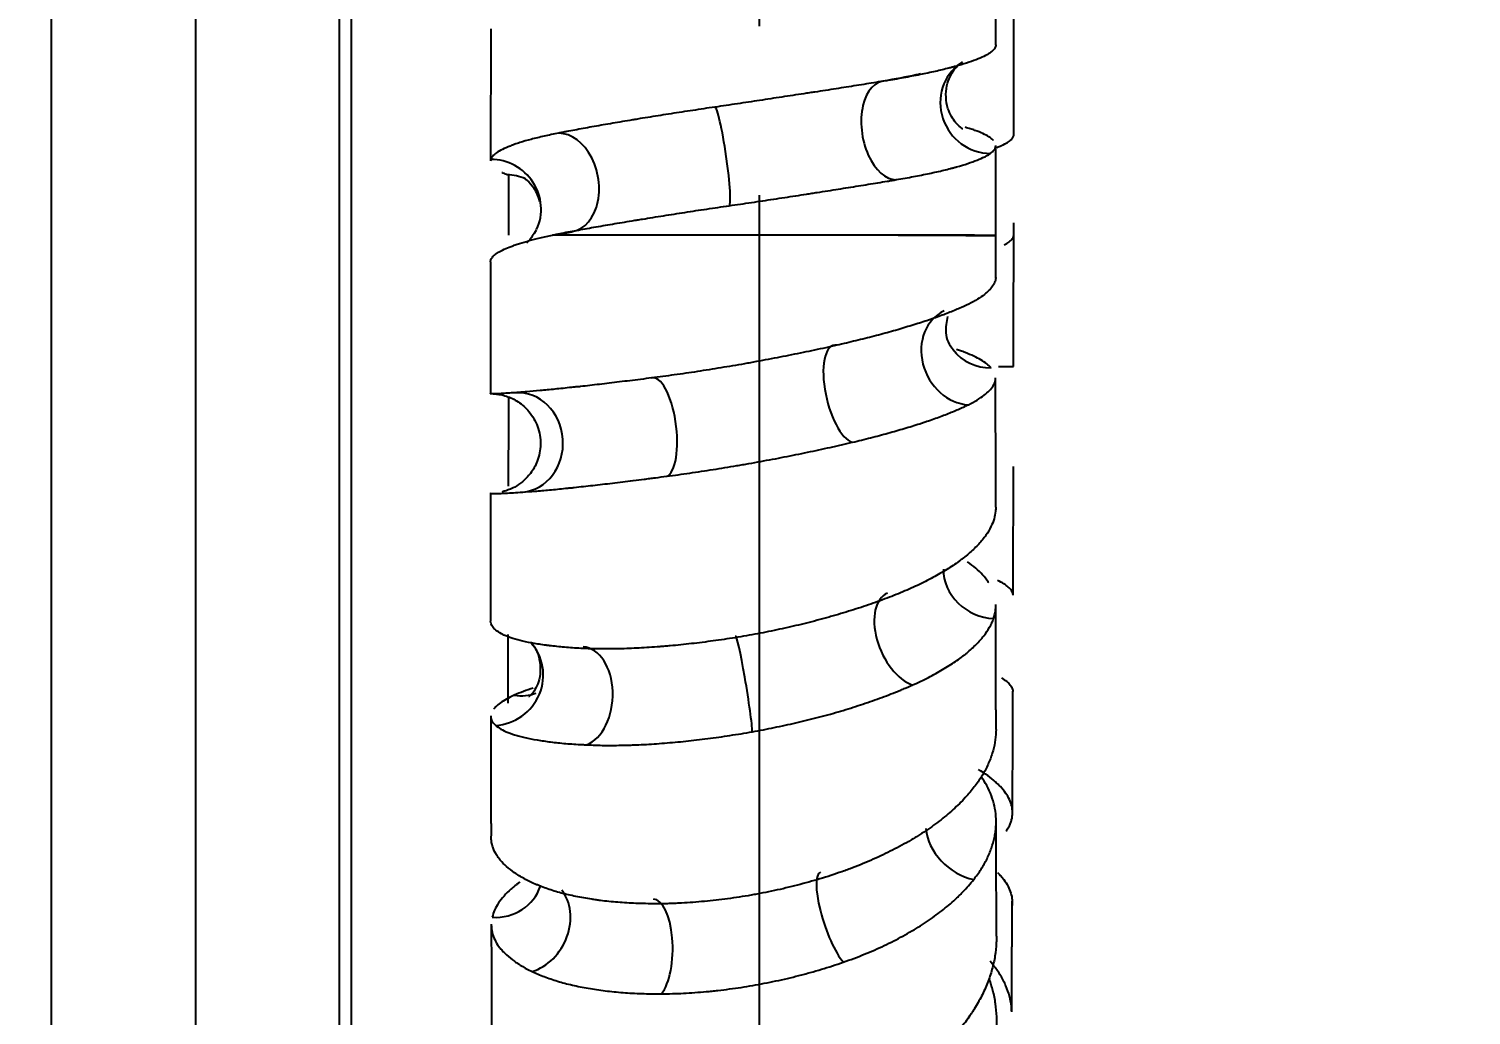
# Model space of a CAD drawing. Header units: millimetres. Extents: x 6110 to 6704, y -2661 to -1821.
# Drawn here: x 6332.52 to 6343.37, y -2422.49 to -2415.06 of the extents above; entities that cross this region are included whole.
import ezdxf

# ---------------------------------------------------------------- set-up
doc = ezdxf.new("R2010")
doc.units = ezdxf.units.MM
doc.header["$LTSCALE"] = 0.1
doc.linetypes.add('CENTERX2', pattern=[101.6, 63.5, -12.7, 12.7, -12.7])
doc.linetypes.add('HIDDEN2', pattern=[4.7625, 3.175, -1.5875])
doc.layers.add('1', color=4, linetype='HIDDEN2', lineweight=13)
doc.layers.add('DIM', color=3, linetype='Continuous', lineweight=9)
doc.layers.add('CENTER', color=1, linetype='CENTERX2')
doc.styles.get("Standard").update_dxf_attribs({"font": 'arial.ttf'})
doc.dimstyles.new('ISO-25', dxfattribs={"dimtxt": 2.5, "dimasz": 2.5, "dimexe": 1.25, "dimexo": 0.625, "dimtad": 1, "dimlfac": 5, "dimtxsty": 'Standard', "dimcen": 2.5, "dimadec": 0, "dimazin": 0, "dimtfac": 1, "dimtmove": 0, "dimatfit": 3, "dimfxl": 0, "dimarcsym": 0})

# ---------------------------------------------------------------- blocks, each defined once
blk = doc.blocks.new('*D85')
at = {"layer": 'Defpoints', "color": 0}
for p in [(6324.46, -2027.378), (6392.692, -2027.378), (6311.704, -2532.542)]:
    blk.add_point(p, dxfattribs=at)
at = {"layer": 'DIM', "color": 0, "lineweight": -2}
for p, q in [((6325.085, -2027.378), (6393.942, -2027.378)), ((6392.692, -2527.542), (6392.692, -2032.378)), ((6312.329, -2532.542), (6393.942, -2532.542))]:
    blk.add_line(p, q, dxfattribs=at)
at = {"layer": 'DIM', "color": 0}
for points in [[(6391.858, -2032.378), (6393.525, -2032.378), (6392.692, -2027.378)], [(6391.858, -2527.542), (6393.525, -2527.542), (6392.692, -2532.542)]]:
    blk.add_solid(points, dxfattribs=at)
at = {"layer": 'DIM', "color": 0, "insert": (6389.062, -2279.96), "char_height": 5, "attachment_point": 5, "rotation": 90}
blk.add_mtext('2020,7', dxfattribs=at)
blk = doc.blocks.new('*D93')
at = {"layer": 'Defpoints', "color": 0}
for p in [(6325.085, -2027.378), (6402.037, -2595.98), (6423.82, -2595.98)]:
    blk.add_point(p, dxfattribs=at)
at = {"layer": 'DIM', "color": 0, "lineweight": -2}
for p, q in [((6325.71, -2027.378), (6425.07, -2027.378)), ((6423.82, -2032.378), (6423.82, -2590.98)), ((6402.662, -2595.98), (6425.07, -2595.98))]:
    blk.add_line(p, q, dxfattribs=at)
at = {"layer": 'DIM', "color": 0}
for points in [[(6422.987, -2032.378), (6424.654, -2032.378), (6423.82, -2027.378)], [(6422.987, -2590.98), (6424.654, -2590.98), (6423.82, -2595.98)]]:
    blk.add_solid(points, dxfattribs=at)
at = {"layer": 'DIM', "color": 0, "insert": (6420.19, -2311.679), "char_height": 5, "attachment_point": 5, "rotation": 90}
blk.add_mtext('2274,4', dxfattribs=at)

msp = doc.modelspace()

# ---------------------------------------------------------------- hatches: boundary and pattern name
at = {"layer": 'DIM'}
h = msp.add_hatch(dxfattribs=at)
h.set_pattern_fill('ANSI31', color=2)
edge = h.paths.add_edge_path()
edge.add_line((6619.617, -2595.98), (6619.617, -1962.206))
edge.add_line((6634.617, -1966.11), (6619.617, -1966.11))
edge.add_line((6634.617, -2610.98), (6634.617, -1966.11))
edge.add_line((6634.617, -2610.98), (6184.457, -2610.98))
edge.add_line((6619.617, -2595.98), (6184.457, -2595.98))
edge.add_line((6184.457, -2610.98), (6184.457, -2595.98))

# ---------------------------------------------------------------- linework, layer by layer
at = {"layer": '1', "color": 7, "linetype": 'Continuous', "lineweight": -3}
for p, q in [((6332.686, -2517.795), (6332.686, -2399.48)), ((6333.768, -2400.726), (6333.768, -2517.795)), ((6334.85, -2404.019), (6334.85, -2518.039)), ((6334.939, -2404.249), (6334.939, -2518.039)), ((6339.79, -2415.184), (6339.79, -2414.195)), ((6339.925, -2415.858), (6339.925, -2414.864)), ((6335.99, -2415.065), (6335.989, -2416.058)), ((6339.789, -2416.618), (6339.789, -2415.942)), ((6336.124, -2416.162), (6336.124, -2416.616)), ((6339.923, -2417.608), (6339.917, -2417.608))]:
    msp.add_line(p, q, dxfattribs=at)
for centre, major_axis, ratio, start_param, end_param in [((6339.736, -2415.631), (0.198, -0.318), 0.96171, 3.19145, 5.741947), ((6339, -2415.828), (0.061, -0.37), 0.579839, 3.045795, 6.187646), ((6337.73, -2416.024), (0.054, -0.371), 0.082923, 6.272397, 9.4111), ((6336.536, -2416.221), (0.07, -0.368), 0.705809, 6.148692, 9.290692), ((6335.994, -2416.418), (0.339, -0.161), 0.987027, 0.014255, 2.017584), ((6336.094, -2416.533), (0.155, 0.341), 0.934168, 6.283143, 6.682058), ((6337.889, -2416.617), (-1.9, 0.001), 0.000043, 2.230709, 5.568243), ((6339.559, -2417.527), (0.159, -0.34), 0.853696, 3.138963, 5.852856), ((6338.654, -2417.81), (0.085, -0.365), 0.378653, 2.97579, 6.083985), ((6339.762, -2417.247), (0.293, 0.235), 0.965332, 3.139455, 4.031752), ((6337.255, -2418.062), (0.048, -0.372), 0.346307, 0.089632, 3.196318), ((6336.199, -2418.176), (0.025, -0.374), 0.891456, 0.017244, 3.138334), ((6339.765, -2419.155), (0.347, -0.142), 0.909294, 3.493705, 5.087692), ((6339.122, -2419.655), (0.148, -0.345), 0.575701, 3.14277, 5.812912), ((6337.893, -2420.001), (0.062, -0.37), 0.047544, 0.302667, 3.138182), ((6336.015, -2419.936), (-0.274, -0.256), 0.971908, 0.86555, 3.142761), ((6336.662, -2420.088), (-0.021, -0.374), 0.655225, 0.285819, 3.128143), ((6336.19, -2419.714), (-0.145, 0.346), 0.877194, 2.626982, 3.130892), ((6339.6, -2421.152), (0.287, -0.241), 0.740344, 3.769392, 5.337021), ((6338.588, -2421.766), (0.118, -0.356), 0.253646, 3.145387, 5.740757), ((6336.006, -2421.399), (-0.357, 0.115), 0.927261, 1.846346, 3.141124), ((6336.268, -2421.808), (-0.172, -0.333), 0.816617, 0.668115, 2.786566), ((6337.211, -2421.988), (-0.003, -0.375), 0.393841, 0.461371, 3.142669)]:
    msp.add_ellipse(centre, major_axis=major_axis, ratio=ratio, start_param=start_param, end_param=end_param, dxfattribs=at)
for points, knots in [([(6339.79, -2415.184), (6339.79, -2415.184), (6339.79, -2415.184), (6339.79, -2415.193), (6339.785, -2415.209), (6339.77, -2415.226), (6339.755, -2415.239), (6339.75, -2415.243), (6339.74, -2415.249), (6339.737, -2415.251), (6339.73, -2415.256), (6339.727, -2415.258), (6339.723, -2415.26)], [0, 0, 0, 0, 0.000793, 0.000793, 0.333862, 0.666931, 0.666931, 0.833465, 0.833465, 0.916733, 0.916733, 1, 1, 1, 1]), ([(6339.723, -2415.26), (6339.708, -2415.268), (6339.691, -2415.276), (6339.652, -2415.293), (6339.609, -2415.309), (6339.557, -2415.326), (6339.514, -2415.339), (6339.5, -2415.343), (6339.477, -2415.349), (6339.469, -2415.351), (6339.453, -2415.356), (6339.445, -2415.358), (6339.404, -2415.368), (6339.37, -2415.377), (6339.297, -2415.393), (6339.221, -2415.409), (6339.138, -2415.425), (6339.074, -2415.437), (6339.051, -2415.441), (6339.018, -2415.446), (6339.006, -2415.448), (6338.983, -2415.452), (6338.972, -2415.454), (6338.96, -2415.456)], [0, 0, 0, 0, 0.125, 0.125, 0.25, 0.375, 0.375, 0.4375, 0.4375, 0.46875, 0.46875, 0.5, 0.5, 0.625, 0.625, 0.75, 0.875, 0.875, 0.9375, 0.9375, 0.96875, 0.96875, 1, 1, 1, 1]), ([(6339.223, -2415.404), (6339.212, -2415.407), (6339.127, -2415.424), (6339.032, -2415.442), (6338.939, -2415.458)], [0, 0, 0, 0, 0.128424, 1, 1, 1, 1]), ([(6339.541, -2415.816), (6339.541, -2415.817), (6339.534, -2415.813), (6339.488, -2415.778), (6339.415, -2415.662), (6339.407, -2415.493), (6339.473, -2415.365), (6339.523, -2415.323), (6339.535, -2415.314), (6339.538, -2415.312)], [0, 0, 0, 0, 0.097647, 0.251206, 0.415139, 0.613203, 0.785188, 0.928077, 1, 1, 1, 1]), ([(6338.96, -2415.456), (6338.913, -2415.463), (6338.865, -2415.471), (6338.766, -2415.487), (6338.666, -2415.503), (6338.561, -2415.519), (6338.482, -2415.532), (6338.455, -2415.536), (6338.414, -2415.542), (6338.4, -2415.544), (6338.373, -2415.548), (6338.359, -2415.55), (6338.29, -2415.561), (6338.235, -2415.569), (6338.124, -2415.586), (6338.013, -2415.603), (6337.901, -2415.62), (6337.789, -2415.636), (6337.733, -2415.645), (6337.676, -2415.653)], [0, 0, 0, 0, 0.125, 0.125, 0.25, 0.375, 0.375, 0.4375, 0.4375, 0.46875, 0.46875, 0.5, 0.5, 0.625, 0.625, 0.75, 0.875, 0.875, 1, 1, 1, 1]), ([(6337.676, -2415.653), (6337.62, -2415.661), (6337.565, -2415.67), (6337.455, -2415.686), (6337.347, -2415.703), (6337.242, -2415.719), (6337.164, -2415.732), (6337.138, -2415.736), (6337.1, -2415.742), (6337.087, -2415.745), (6337.062, -2415.749), (6337.049, -2415.751), (6336.986, -2415.761), (6336.937, -2415.77), (6336.842, -2415.786), (6336.75, -2415.802), (6336.664, -2415.818), (6336.601, -2415.83), (6336.581, -2415.834), (6336.551, -2415.839), (6336.541, -2415.841), (6336.521, -2415.845), (6336.511, -2415.847), (6336.502, -2415.849)], [0, 0, 0, 0, 0.125, 0.125, 0.25, 0.375, 0.375, 0.4375, 0.4375, 0.46875, 0.46875, 0.5, 0.5, 0.625, 0.625, 0.75, 0.875, 0.875, 0.9375, 0.9375, 0.96875, 0.96875, 1, 1, 1, 1]), ([(6339.773, -2415.905), (6339.772, -2415.904), (6339.77, -2415.903), (6339.761, -2415.893), (6339.751, -2415.885), (6339.725, -2415.868), (6339.695, -2415.852), (6339.655, -2415.836), (6339.621, -2415.824), (6339.61, -2415.82), (6339.585, -2415.813), (6339.572, -2415.809), (6339.559, -2415.805)], [0, 0, 0, 0, 0.033609, 0.033609, 0.275207, 0.275207, 0.516804, 0.758402, 0.758402, 0.879201, 0.879201, 1, 1, 1, 1]), ([(6336.502, -2415.849), (6336.463, -2415.857), (6336.426, -2415.864), (6336.357, -2415.88), (6336.291, -2415.896), (6336.235, -2415.912), (6336.195, -2415.925), (6336.183, -2415.929), (6336.164, -2415.935), (6336.159, -2415.937), (6336.147, -2415.942), (6336.141, -2415.944), (6336.114, -2415.954), (6336.095, -2415.963), (6336.061, -2415.98), (6336.032, -2415.997), (6336.012, -2416.013), (6335.998, -2416.03), (6335.993, -2416.038), (6335.991, -2416.047)], [0, 0, 0, 0, 0.125, 0.125, 0.25, 0.375, 0.375, 0.4375, 0.4375, 0.46875, 0.46875, 0.5, 0.5, 0.625, 0.625, 0.75, 0.875, 0.875, 1, 1, 1, 1]), ([(6339.748, -2416.002), (6339.76, -2415.994), (6339.769, -2415.985), (6339.782, -2415.969), (6339.788, -2415.957), (6339.789, -2415.946), (6339.789, -2415.943)], [0, 0, 0, 0, 0.421496, 0.421496, 0.842992, 1, 1, 1, 1]), ([(6339.797, -2415.957), (6339.8, -2415.956), (6339.804, -2415.954), (6339.812, -2415.951), (6339.817, -2415.949), (6339.825, -2415.945), (6339.829, -2415.944), (6339.85, -2415.934), (6339.864, -2415.927), (6339.876, -2415.92)], [0, 0, 0, 0, 0.115242, 0.115242, 0.262702, 0.262702, 0.410161, 0.410161, 1, 1, 1, 1]), ([(6339.876, -2415.92), (6339.887, -2415.913), (6339.897, -2415.906), (6339.912, -2415.891), (6339.922, -2415.878), (6339.925, -2415.864), (6339.925, -2415.858)], [0, 0, 0, 0, 0.359469, 0.359469, 0.718938, 1, 1, 1, 1]), ([(6339.04, -2416.199), (6339.086, -2416.192), (6339.129, -2416.184), (6339.212, -2416.168), (6339.291, -2416.152), (6339.364, -2416.136), (6339.415, -2416.124), (6339.44, -2416.117), (6339.464, -2416.111), (6339.479, -2416.107), (6339.487, -2416.105), (6339.525, -2416.094), (6339.553, -2416.086), (6339.604, -2416.069), (6339.651, -2416.052), (6339.689, -2416.035), (6339.714, -2416.023), (6339.721, -2416.018), (6339.732, -2416.012), (6339.735, -2416.01), (6339.742, -2416.006), (6339.745, -2416.004), (6339.748, -2416.002)], [0, 0, 0, 0, 0.125, 0.125, 0.25, 0.375, 0.375, 0.4375, 0.46875, 0.46875, 0.5, 0.5, 0.625, 0.625, 0.75, 0.875, 0.875, 0.9375, 0.9375, 0.96875, 0.96875, 1, 1, 1, 1]), ([(6336.074, -2416.144), (6336.076, -2416.145), (6336.079, -2416.146), (6336.091, -2416.153), (6336.102, -2416.157), (6336.114, -2416.162)], [0, 0, 0, 0, 0.209881, 0.209881, 1, 1, 1, 1]), ([(6336.242, -2416.185), (6336.242, -2416.185), (6336.251, -2416.195), (6336.304, -2416.238), (6336.345, -2416.317), (6336.356, -2416.363)], [0, 0, 0, 0, 0.275026, 0.622733, 1, 1, 1, 1]), ([(6337.784, -2416.395), (6337.84, -2416.387), (6337.896, -2416.379), (6338.008, -2416.362), (6338.119, -2416.345), (6338.229, -2416.329), (6338.311, -2416.316), (6338.338, -2416.312), (6338.379, -2416.306), (6338.392, -2416.304), (6338.419, -2416.299), (6338.433, -2416.297), (6338.5, -2416.287), (6338.553, -2416.279), (6338.656, -2416.262), (6338.757, -2416.246), (6338.854, -2416.23), (6338.925, -2416.218), (6338.949, -2416.215), (6338.984, -2416.209), (6338.995, -2416.207), (6339.018, -2416.203), (6339.029, -2416.201), (6339.04, -2416.199)], [0, 0, 0, 0, 0.125, 0.125, 0.25, 0.375, 0.375, 0.4375, 0.4375, 0.46875, 0.46875, 0.5, 0.5, 0.625, 0.625, 0.75, 0.875, 0.875, 0.9375, 0.9375, 0.96875, 0.96875, 1, 1, 1, 1]), ([(6336.571, -2416.592), (6336.612, -2416.585), (6336.655, -2416.577), (6336.743, -2416.561), (6336.833, -2416.545), (6336.929, -2416.529), (6337.003, -2416.517), (6337.041, -2416.51), (6337.08, -2416.504), (6337.105, -2416.5), (6337.118, -2416.498), (6337.183, -2416.487), (6337.236, -2416.479), (6337.342, -2416.462), (6337.45, -2416.445), (6337.56, -2416.428), (6337.671, -2416.412), (6337.727, -2416.403), (6337.784, -2416.395)], [0, 0, 0, 0, 0.125, 0.125, 0.25, 0.375, 0.375, 0.4375, 0.46875, 0.46875, 0.5, 0.5, 0.625, 0.625, 0.75, 0.875, 0.875, 1, 1, 1, 1]), ([(6336.332, -2416.579), (6336.31, -2416.614), (6336.285, -2416.653), (6336.264, -2416.672), (6336.259, -2416.676)], [0, 0, 0, 0, 0.693329, 1, 1, 1, 1]), ([(6335.998, -2416.789), (6336.003, -2416.782), (6336.009, -2416.774), (6336.026, -2416.76), (6336.047, -2416.745), (6336.089, -2416.723), (6336.124, -2416.709), (6336.148, -2416.7), (6336.153, -2416.698), (6336.163, -2416.694), (6336.168, -2416.692), (6336.184, -2416.687), (6336.195, -2416.683), (6336.229, -2416.672), (6336.278, -2416.658), (6336.36, -2416.636), (6336.422, -2416.623), (6336.454, -2416.616)], [0, 0, 0, 0, 0.125, 0.125, 0.25, 0.375, 0.5, 0.5, 0.53125, 0.53125, 0.5625, 0.5625, 0.625, 0.625, 0.75, 0.875, 1, 1, 1, 1]), ([(6336.48, -2416.615), (6336.48, -2416.615), (6336.499, -2416.611), (6336.518, -2416.607), (6336.539, -2416.603)], [0, 0, 0, 0, 0.00015, 1, 1, 1, 1]), ([(6339.853, -2416.689), (6339.856, -2416.688), (6339.859, -2416.686), (6339.875, -2416.677), (6339.886, -2416.67), (6339.895, -2416.663)], [0, 0, 0, 0, 0.172097, 0.172097, 1, 1, 1, 1]), ([(6335.989, -2416.817), (6335.988, -2416.815), (6335.989, -2416.813), (6335.989, -2416.808), (6335.99, -2416.805), (6335.992, -2416.798), (6335.995, -2416.794), (6335.998, -2416.789)], [0, 0, 0, 0, 0.242809, 0.242809, 0.495206, 0.495206, 1, 1, 1, 1]), ([(6339.788, -2416.932), (6339.789, -2416.937), (6339.788, -2416.954), (6339.782, -2416.971), (6339.77, -2416.994), (6339.762, -2417.006), (6339.749, -2417.021), (6339.746, -2417.024), (6339.741, -2417.03), (6339.732, -2417.039), (6339.722, -2417.048), (6339.7, -2417.066), (6339.667, -2417.09), (6339.626, -2417.114), (6339.581, -2417.138), (6339.556, -2417.15), (6339.53, -2417.161)], [0, 0, 0, 0, 0.07119, 0.225992, 0.225992, 0.380794, 0.380794, 0.419494, 0.419494, 0.458194, 0.535595, 0.535595, 0.690397, 0.845198, 0.845198, 1, 1, 1, 1]), ([(6339.53, -2417.161), (6339.503, -2417.173), (6339.474, -2417.185), (6339.414, -2417.209), (6339.35, -2417.233), (6339.28, -2417.257), (6339.207, -2417.281), (6339.168, -2417.293), (6339.118, -2417.308), (6339.108, -2417.312), (6339.088, -2417.318), (6339.057, -2417.327), (6339.025, -2417.336), (6338.962, -2417.353), (6338.875, -2417.377), (6338.738, -2417.411), (6338.642, -2417.434), (6338.593, -2417.445)], [0, 0, 0, 0, 0.125, 0.125, 0.25, 0.375, 0.375, 0.5, 0.5, 0.53125, 0.53125, 0.5625, 0.625, 0.625, 0.75, 0.875, 1, 1, 1, 1]), ([(6339.47, -2417.482), (6339.439, -2417.441), (6339.405, -2417.371), (6339.419, -2417.266), (6339.429, -2417.229)], [0, 0, 0, 0, 0.560912, 1, 1, 1, 1]), ([(6338.593, -2417.445), (6338.538, -2417.457), (6338.482, -2417.47), (6338.368, -2417.494), (6338.253, -2417.518), (6338.136, -2417.54), (6338.048, -2417.557), (6338.018, -2417.563), (6337.973, -2417.571), (6337.958, -2417.574), (6337.928, -2417.579), (6337.913, -2417.582), (6337.839, -2417.595), (6337.779, -2417.605), (6337.662, -2417.624), (6337.603, -2417.634), (6337.486, -2417.652), (6337.428, -2417.66), (6337.342, -2417.672), (6337.313, -2417.676), (6337.256, -2417.684), (6337.228, -2417.688), (6337.2, -2417.691)], [0, 0, 0, 0, 0.125, 0.125, 0.25, 0.375, 0.375, 0.4375, 0.4375, 0.46875, 0.46875, 0.5, 0.5, 0.625, 0.625, 0.75, 0.75, 0.875, 0.875, 0.9375, 0.9375, 1, 1, 1, 1]), ([(6339.494, -2417.507), (6339.494, -2417.507), (6339.494, -2417.505), (6339.485, -2417.495), (6339.47, -2417.482)], [0, 0, 0, 0, 0.096961, 1, 1, 1, 1]), ([(6339.754, -2417.614), (6339.745, -2417.604), (6339.734, -2417.594), (6339.708, -2417.575), (6339.679, -2417.555), (6339.625, -2417.527), (6339.582, -2417.509), (6339.553, -2417.498), (6339.547, -2417.495), (6339.535, -2417.491), (6339.529, -2417.489), (6339.513, -2417.483), (6339.503, -2417.48), (6339.493, -2417.476)], [0, 0, 0, 0, 0.204928, 0.204928, 0.409857, 0.614785, 0.819714, 0.819714, 0.870946, 0.870946, 0.922178, 0.922178, 1, 1, 1, 1]), ([(6339.917, -2417.608), (6339.913, -2417.608), (6339.907, -2417.608), (6339.892, -2417.608), (6339.873, -2417.607), (6339.84, -2417.607), (6339.817, -2417.608), (6339.809, -2417.608)], [0, 0, 0, 0, 0.289571, 0.289571, 0.579143, 0.868714, 1, 1, 1, 1]), ([(6337.2, -2417.691), (6337.144, -2417.698), (6337.09, -2417.705), (6336.984, -2417.718), (6336.88, -2417.731), (6336.783, -2417.742), (6336.711, -2417.75), (6336.688, -2417.753), (6336.654, -2417.757), (6336.642, -2417.758), (6336.62, -2417.76), (6336.609, -2417.761), (6336.554, -2417.767), (6336.471, -2417.776), (6336.396, -2417.783), (6336.325, -2417.79), (6336.292, -2417.793), (6336.253, -2417.796), (6336.245, -2417.797), (6336.23, -2417.798), (6336.209, -2417.799), (6336.188, -2417.801), (6336.175, -2417.802)], [0, 0, 0, 0, 0.125, 0.125, 0.25, 0.375, 0.375, 0.4375, 0.4375, 0.46875, 0.46875, 0.5, 0.5, 0.625, 0.75, 0.75, 0.875, 0.875, 0.90625, 0.90625, 0.9375, 1, 1, 1, 1]), ([(6339.583, -2417.892), (6339.607, -2417.88), (6339.628, -2417.869), (6339.668, -2417.845), (6339.703, -2417.821), (6339.73, -2417.798), (6339.753, -2417.774), (6339.762, -2417.762), (6339.771, -2417.747), (6339.773, -2417.744), (6339.776, -2417.738), (6339.781, -2417.73), (6339.784, -2417.721), (6339.787, -2417.707), (6339.788, -2417.698), (6339.788, -2417.69)], [0, 0, 0, 0, 0.175124, 0.175124, 0.350248, 0.525372, 0.525372, 0.700496, 0.700496, 0.744277, 0.744277, 0.788058, 0.87562, 0.87562, 1, 1, 1, 1]), ([(6336.175, -2417.802), (6336.154, -2417.803), (6336.114, -2417.806), (6336.066, -2417.809), (6336.041, -2417.81), (6336.02, -2417.81), (6336.012, -2417.811), (6336.003, -2417.811), (6336.002, -2417.811), (6335.999, -2417.811), (6335.995, -2417.811), (6335.992, -2417.81), (6335.989, -2417.81), (6335.988, -2417.81), (6335.988, -2417.809)], [0, 0, 0, 0, 0.172747, 0.345494, 0.518241, 0.518241, 0.690988, 0.690988, 0.734175, 0.734175, 0.777361, 0.863735, 0.863735, 1, 1, 1, 1]), ([(6336.016, -2417.811), (6336.006, -2417.81), (6336.007, -2417.81), (6336.029, -2417.811), (6336.062, -2417.816), (6336.12, -2417.83), (6336.201, -2417.868), (6336.286, -2417.945), (6336.35, -2418.055), (6336.372, -2418.189), (6336.348, -2418.312), (6336.295, -2418.407), (6336.233, -2418.471), (6336.175, -2418.511), (6336.13, -2418.531), (6336.103, -2418.54), (6336.086, -2418.545), (6336.078, -2418.546), (6336.078, -2418.547), (6336.08, -2418.546)], [0, 0, 0, 0, 0.094773, 0.135524, 0.167587, 0.207156, 0.275798, 0.351773, 0.440562, 0.533718, 0.623299, 0.694937, 0.755308, 0.805605, 0.843577, 0.871639, 0.90122, 0.945051, 1, 1, 1, 1]), ([(6338.71, -2418.175), (6338.757, -2418.164), (6338.803, -2418.152), (6338.892, -2418.13), (6338.979, -2418.106), (6339.061, -2418.083), (6339.14, -2418.059), (6339.179, -2418.047), (6339.226, -2418.032), (6339.235, -2418.029), (6339.253, -2418.023), (6339.28, -2418.014), (6339.306, -2418.005), (6339.357, -2417.987), (6339.422, -2417.963), (6339.479, -2417.939), (6339.534, -2417.916), (6339.559, -2417.904), (6339.583, -2417.892)], [0, 0, 0, 0, 0.125, 0.125, 0.25, 0.375, 0.375, 0.5, 0.5, 0.53125, 0.53125, 0.5625, 0.625, 0.625, 0.75, 0.875, 0.875, 1, 1, 1, 1]), ([(6337.314, -2418.43), (6337.371, -2418.423), (6337.429, -2418.415), (6337.545, -2418.398), (6337.604, -2418.389), (6337.722, -2418.371), (6337.781, -2418.361), (6337.856, -2418.348), (6337.871, -2418.346), (6337.901, -2418.34), (6337.916, -2418.338), (6337.961, -2418.33), (6337.991, -2418.324), (6338.08, -2418.308), (6338.198, -2418.286), (6338.315, -2418.262), (6338.43, -2418.238), (6338.487, -2418.226), (6338.557, -2418.21), (6338.572, -2418.207), (6338.6, -2418.2), (6338.641, -2418.191), (6338.683, -2418.181), (6338.71, -2418.175)], [0, 0, 0, 0, 0.125, 0.125, 0.25, 0.25, 0.375, 0.375, 0.40625, 0.40625, 0.4375, 0.4375, 0.5, 0.5, 0.625, 0.75, 0.75, 0.875, 0.875, 0.90625, 0.90625, 0.9375, 1, 1, 1, 1]), ([(6336.23, -2418.55), (6336.259, -2418.548), (6336.291, -2418.545), (6336.358, -2418.54), (6336.43, -2418.533), (6336.511, -2418.526), (6336.564, -2418.52), (6336.575, -2418.519), (6336.596, -2418.517), (6336.607, -2418.516), (6336.641, -2418.512), (6336.664, -2418.509), (6336.733, -2418.502), (6336.829, -2418.491), (6336.93, -2418.479), (6337.035, -2418.466), (6337.089, -2418.459), (6337.158, -2418.451), (6337.172, -2418.449), (6337.2, -2418.445), (6337.243, -2418.44), (6337.285, -2418.434), (6337.314, -2418.43)], [0, 0, 0, 0, 0.125, 0.125, 0.25, 0.375, 0.375, 0.40625, 0.40625, 0.4375, 0.4375, 0.5, 0.5, 0.625, 0.75, 0.75, 0.875, 0.875, 0.90625, 0.90625, 0.9375, 1, 1, 1, 1]), ([(6335.989, -2418.557), (6335.988, -2418.558), (6335.989, -2418.559), (6335.994, -2418.56), (6336.003, -2418.56), (6336.008, -2418.56), (6336.014, -2418.56), (6336.018, -2418.56), (6336.02, -2418.56), (6336.032, -2418.56), (6336.044, -2418.56), (6336.071, -2418.559), (6336.102, -2418.558), (6336.14, -2418.556), (6336.182, -2418.553), (6336.205, -2418.551), (6336.23, -2418.55)], [0, 0, 0, 0, 0.071072, 0.225893, 0.225893, 0.303304, 0.342009, 0.342009, 0.380714, 0.380714, 0.535536, 0.535536, 0.690357, 0.845179, 0.845179, 1, 1, 1, 1]), ([(6339.789, -2418.662), (6339.789, -2418.673), (6339.787, -2418.702), (6339.778, -2418.751), (6339.763, -2418.79), (6339.753, -2418.809)], [0, 0, 0, 0, 0.217181, 0.608591, 1, 1, 1, 1]), ([(6339.753, -2418.809), (6339.743, -2418.831), (6339.73, -2418.853), (6339.699, -2418.897), (6339.663, -2418.941), (6339.619, -2418.984), (6339.582, -2419.016), (6339.569, -2419.027), (6339.549, -2419.043), (6339.542, -2419.049), (6339.528, -2419.059), (6339.521, -2419.065), (6339.484, -2419.091), (6339.453, -2419.112), (6339.387, -2419.153), (6339.318, -2419.194), (6339.241, -2419.233), (6339.18, -2419.261), (6339.159, -2419.271), (6339.117, -2419.289), (6339.095, -2419.298), (6339.073, -2419.307)], [0, 0, 0, 0, 0.125, 0.125, 0.25, 0.375, 0.375, 0.4375, 0.4375, 0.46875, 0.46875, 0.5, 0.5, 0.625, 0.625, 0.75, 0.875, 0.875, 0.9375, 0.9375, 1, 1, 1, 1]), ([(6339.737, -2419.233), (6339.735, -2419.231), (6339.733, -2419.228), (6339.719, -2419.207), (6339.692, -2419.172), (6339.64, -2419.122), (6339.599, -2419.091), (6339.577, -2419.075)], [0, 0, 0, 0, 0.052883, 0.052883, 0.368589, 0.684294, 1, 1, 1, 1]), ([(6339.073, -2419.307), (6339.029, -2419.326), (6338.984, -2419.343), (6338.891, -2419.378), (6338.795, -2419.411), (6338.695, -2419.443), (6338.618, -2419.466), (6338.592, -2419.474), (6338.553, -2419.485), (6338.54, -2419.489), (6338.513, -2419.496), (6338.5, -2419.5), (6338.433, -2419.518), (6338.38, -2419.532), (6338.271, -2419.558), (6338.163, -2419.583), (6338.052, -2419.605), (6337.941, -2419.626), (6337.885, -2419.636), (6337.828, -2419.645)], [0, 0, 0, 0, 0.125, 0.125, 0.25, 0.375, 0.375, 0.4375, 0.4375, 0.46875, 0.46875, 0.5, 0.5, 0.625, 0.625, 0.75, 0.875, 0.875, 1, 1, 1, 1]), ([(6339.92, -2419.325), (6339.92, -2419.322), (6339.919, -2419.318), (6339.916, -2419.306), (6339.908, -2419.29), (6339.885, -2419.265), (6339.862, -2419.248), (6339.836, -2419.231), (6339.82, -2419.222), (6339.803, -2419.214)], [0, 0, 0, 0, 0.100011, 0.100011, 0.325008, 0.550006, 0.775003, 0.775003, 1, 1, 1, 1]), ([(6339.772, -2419.501), (6339.779, -2419.482), (6339.783, -2419.463), (6339.788, -2419.428), (6339.789, -2419.412), (6339.789, -2419.396)], [0, 0, 0, 0, 0.537238, 0.537238, 1, 1, 1, 1]), ([(6336.007, -2419.568), (6336, -2419.559), (6335.992, -2419.543), (6335.989, -2419.527), (6335.989, -2419.52)], [0, 0, 0, 0, 0.551569, 1, 1, 1, 1]), ([(6339.163, -2420.001), (6339.205, -2419.983), (6339.244, -2419.964), (6339.32, -2419.925), (6339.391, -2419.886), (6339.455, -2419.845), (6339.501, -2419.814), (6339.515, -2419.804), (6339.536, -2419.788), (6339.543, -2419.782), (6339.557, -2419.772), (6339.564, -2419.766), (6339.596, -2419.74), (6339.62, -2419.718), (6339.663, -2419.675), (6339.701, -2419.632), (6339.73, -2419.588), (6339.749, -2419.556), (6339.754, -2419.545), (6339.762, -2419.528), (6339.764, -2419.523), (6339.768, -2419.512), (6339.77, -2419.506), (6339.772, -2419.501)], [0, 0, 0, 0, 0.125, 0.125, 0.25, 0.375, 0.375, 0.4375, 0.4375, 0.46875, 0.46875, 0.5, 0.5, 0.625, 0.625, 0.75, 0.875, 0.875, 0.9375, 0.9375, 0.96875, 0.96875, 1, 1, 1, 1]), ([(6336.62, -2419.723), (6336.579, -2419.72), (6336.54, -2419.717), (6336.483, -2419.711), (6336.455, -2419.708), (6336.428, -2419.705), (6336.41, -2419.703), (6336.402, -2419.702), (6336.359, -2419.696), (6336.326, -2419.69), (6336.266, -2419.679), (6336.21, -2419.667), (6336.162, -2419.653), (6336.13, -2419.642), (6336.119, -2419.638), (6336.105, -2419.632), (6336.1, -2419.63), (6336.091, -2419.626), (6336.086, -2419.624), (6336.065, -2419.613), (6336.035, -2419.596), (6336.015, -2419.577), (6336.007, -2419.568)], [0, 0, 0, 0, 0.125, 0.125, 0.1875, 0.21875, 0.21875, 0.25, 0.25, 0.375, 0.375, 0.5, 0.625, 0.625, 0.6875, 0.6875, 0.71875, 0.71875, 0.75, 0.75, 0.875, 1, 1, 1, 1]), ([(6336.289, -2419.681), (6336.319, -2419.709), (6336.361, -2419.78), (6336.37, -2419.967), (6336.298, -2420.075), (6336.278, -2420.089), (6336.277, -2420.089), (6336.277, -2420.089)], [0, 0, 0, 0, 0.246906, 0.524568, 0.775621, 0.985486, 1, 1, 1, 1]), ([(6337.828, -2419.645), (6337.773, -2419.654), (6337.663, -2419.67), (6337.554, -2419.684), (6337.447, -2419.696), (6337.393, -2419.702), (6337.327, -2419.708), (6337.313, -2419.709), (6337.287, -2419.711), (6337.274, -2419.712), (6337.234, -2419.715), (6337.208, -2419.717), (6337.131, -2419.722), (6337.03, -2419.727), (6336.934, -2419.73), (6336.84, -2419.73), (6336.795, -2419.73), (6336.739, -2419.728), (6336.728, -2419.728), (6336.706, -2419.727), (6336.695, -2419.727), (6336.662, -2419.725), (6336.641, -2419.724), (6336.62, -2419.723)], [0, 0, 0, 0, 0.125, 0.25, 0.25, 0.375, 0.375, 0.40625, 0.40625, 0.4375, 0.4375, 0.5, 0.5, 0.625, 0.75, 0.75, 0.875, 0.875, 0.90625, 0.90625, 0.9375, 0.9375, 1, 1, 1, 1]), ([(6339.832, -2419.948), (6339.847, -2419.957), (6339.873, -2419.975), (6339.9, -2420.002), (6339.91, -2420.019), (6339.915, -2420.032), (6339.917, -2420.038), (6339.918, -2420.045), (6339.918, -2420.048), (6339.918, -2420.048), (6339.918, -2420.049)], [0, 0, 0, 0, 0.261908, 0.523816, 0.785725, 0.785725, 0.916679, 0.982156, 0.982156, 1, 1, 1, 1]), ([(6336.31, -2420.025), (6336.284, -2420.033), (6336.259, -2420.041), (6336.211, -2420.059), (6336.188, -2420.068), (6336.167, -2420.078)], [0, 0, 0, 0, 0.485861, 0.485861, 1, 1, 1, 1]), ([(6337.958, -2420.353), (6338.013, -2420.343), (6338.123, -2420.322), (6338.231, -2420.298), (6338.339, -2420.273), (6338.393, -2420.26), (6338.459, -2420.243), (6338.472, -2420.239), (6338.499, -2420.232), (6338.512, -2420.229), (6338.551, -2420.218), (6338.577, -2420.211), (6338.654, -2420.188), (6338.754, -2420.157), (6338.85, -2420.124), (6338.944, -2420.091), (6338.99, -2420.073), (6339.045, -2420.051), (6339.056, -2420.047), (6339.078, -2420.038), (6339.111, -2420.024), (6339.143, -2420.01), (6339.163, -2420.001)], [0, 0, 0, 0, 0.125, 0.25, 0.25, 0.375, 0.375, 0.40625, 0.40625, 0.4375, 0.4375, 0.5, 0.5, 0.625, 0.75, 0.75, 0.875, 0.875, 0.90625, 0.90625, 0.9375, 1, 1, 1, 1]), ([(6336.167, -2420.078), (6336.146, -2420.088), (6336.107, -2420.107), (6336.061, -2420.136), (6336.037, -2420.156), (6336.023, -2420.17), (6336.018, -2420.175), (6336.013, -2420.181), (6336.012, -2420.182), (6336.011, -2420.184)], [0, 0, 0, 0, 0.276655, 0.55331, 0.829965, 0.829965, 0.968292, 0.968292, 1, 1, 1, 1]), ([(6335.99, -2420.236), (6335.99, -2420.241), (6335.991, -2420.256), (6335.997, -2420.27), (6336.009, -2420.288), (6336.017, -2420.296), (6336.027, -2420.305)], [0, 0, 0, 0, 0.220499, 0.610249, 0.610249, 1, 1, 1, 1]), ([(6336.027, -2420.305), (6336.038, -2420.315), (6336.051, -2420.324), (6336.082, -2420.342), (6336.118, -2420.359), (6336.163, -2420.374), (6336.2, -2420.385), (6336.213, -2420.388), (6336.234, -2420.393), (6336.24, -2420.395), (6336.255, -2420.398), (6336.262, -2420.4), (6336.298, -2420.408), (6336.33, -2420.413), (6336.396, -2420.424), (6336.466, -2420.433), (6336.543, -2420.441), (6336.604, -2420.445), (6336.625, -2420.447), (6336.657, -2420.449), (6336.668, -2420.449), (6336.689, -2420.45), (6336.7, -2420.451), (6336.711, -2420.451)], [0, 0, 0, 0, 0.125, 0.125, 0.25, 0.375, 0.375, 0.4375, 0.4375, 0.46875, 0.46875, 0.5, 0.5, 0.625, 0.625, 0.75, 0.875, 0.875, 0.9375, 0.9375, 0.96875, 0.96875, 1, 1, 1, 1]), ([(6336.711, -2420.451), (6336.755, -2420.453), (6336.8, -2420.455), (6336.893, -2420.456), (6336.941, -2420.455), (6337.002, -2420.454), (6337.015, -2420.454), (6337.04, -2420.453), (6337.077, -2420.452), (6337.116, -2420.45), (6337.192, -2420.446), (6337.296, -2420.439), (6337.403, -2420.429), (6337.511, -2420.418), (6337.566, -2420.412), (6337.678, -2420.397), (6337.789, -2420.381), (6337.902, -2420.363), (6337.958, -2420.353)], [0, 0, 0, 0, 0.125, 0.125, 0.25, 0.25, 0.28125, 0.28125, 0.3125, 0.375, 0.375, 0.5, 0.625, 0.625, 0.75, 0.75, 0.875, 1, 1, 1, 1]), ([(6339.79, -2420.328), (6339.791, -2420.336), (6339.79, -2420.371), (6339.784, -2420.433), (6339.771, -2420.488), (6339.76, -2420.522), (6339.758, -2420.529), (6339.753, -2420.543), (6339.751, -2420.55), (6339.743, -2420.57), (6339.737, -2420.584), (6339.719, -2420.625), (6339.69, -2420.679), (6339.636, -2420.759), (6339.593, -2420.811), (6339.57, -2420.837)], [0, 0, 0, 0, 0.047468, 0.206223, 0.364979, 0.364979, 0.404668, 0.404668, 0.444356, 0.444356, 0.523734, 0.523734, 0.682489, 0.841245, 1, 1, 1, 1]), ([(6339.915, -2420.961), (6339.915, -2420.945), (6339.913, -2420.928), (6339.905, -2420.895), (6339.893, -2420.863), (6339.865, -2420.814), (6339.839, -2420.782), (6339.82, -2420.762), (6339.816, -2420.758), (6339.808, -2420.75), (6339.804, -2420.746), (6339.791, -2420.734), (6339.782, -2420.726), (6339.755, -2420.702), (6339.719, -2420.675), (6339.678, -2420.649), (6339.659, -2420.637)], [0, 0, 0, 0, 0.147852, 0.147852, 0.295705, 0.443557, 0.59141, 0.59141, 0.628373, 0.628373, 0.665336, 0.665336, 0.739262, 0.739262, 0.887115, 1, 1, 1, 1]), ([(6339.756, -2420.834), (6339.746, -2420.809), (6339.735, -2420.783), (6339.71, -2420.736), (6339.696, -2420.714), (6339.682, -2420.693)], [0, 0, 0, 0, 0.533973, 0.533973, 1, 1, 1, 1]), ([(6339.57, -2420.837), (6339.542, -2420.868), (6339.512, -2420.898), (6339.448, -2420.957), (6339.38, -2421.015), (6339.303, -2421.071), (6339.242, -2421.111), (6339.221, -2421.125), (6339.189, -2421.145), (6339.178, -2421.152), (6339.156, -2421.165), (6339.145, -2421.171), (6339.089, -2421.204), (6338.997, -2421.253), (6338.899, -2421.299), (6338.798, -2421.343), (6338.746, -2421.364), (6338.679, -2421.389), (6338.666, -2421.394), (6338.639, -2421.404), (6338.625, -2421.408), (6338.584, -2421.423), (6338.556, -2421.432), (6338.528, -2421.441)], [0, 0, 0, 0, 0.125, 0.125, 0.25, 0.375, 0.375, 0.4375, 0.4375, 0.46875, 0.46875, 0.5, 0.5, 0.625, 0.75, 0.75, 0.875, 0.875, 0.90625, 0.90625, 0.9375, 0.9375, 1, 1, 1, 1]), ([(6339.623, -2421.465), (6339.643, -2421.439), (6339.68, -2421.387), (6339.725, -2421.309), (6339.758, -2421.229), (6339.773, -2421.176), (6339.781, -2421.142), (6339.782, -2421.136), (6339.784, -2421.122), (6339.785, -2421.115), (6339.788, -2421.095), (6339.79, -2421.082), (6339.792, -2421.042), (6339.792, -2420.989), (6339.781, -2420.911), (6339.766, -2420.86), (6339.756, -2420.834)], [0, 0, 0, 0, 0.125, 0.25, 0.375, 0.5, 0.5, 0.53125, 0.53125, 0.5625, 0.5625, 0.625, 0.625, 0.75, 0.875, 1, 1, 1, 1]), ([(6339.867, -2421.101), (6339.875, -2421.09), (6339.882, -2421.079), (6339.893, -2421.059), (6339.899, -2421.046), (6339.903, -2421.033), (6339.906, -2421.024), (6339.907, -2421.02), (6339.913, -2420.998), (6339.915, -2420.979), (6339.915, -2420.961)], [0, 0, 0, 0, 0.246138, 0.246138, 0.434603, 0.528836, 0.528836, 0.623069, 0.623069, 1, 1, 1, 1]), ([(6336.241, -2421.458), (6336.215, -2421.443), (6336.167, -2421.414), (6336.107, -2421.367), (6336.075, -2421.335), (6336.058, -2421.314), (6336.055, -2421.309), (6336.048, -2421.301), (6336.045, -2421.297), (6336.036, -2421.284), (6336.031, -2421.275), (6336.016, -2421.249), (6336.001, -2421.214), (6335.993, -2421.171), (6335.992, -2421.146), (6335.992, -2421.139)], [0, 0, 0, 0, 0.156504, 0.313007, 0.469511, 0.469511, 0.508637, 0.508637, 0.547762, 0.547762, 0.626014, 0.626014, 0.782518, 0.939021, 1, 1, 1, 1]), ([(6336.208, -2421.485), (6336.207, -2421.486), (6336.206, -2421.486), (6336.199, -2421.491), (6336.194, -2421.495), (6336.183, -2421.504), (6336.177, -2421.508), (6336.161, -2421.521), (6336.151, -2421.529), (6336.122, -2421.554), (6336.088, -2421.589), (6336.047, -2421.641), (6336.027, -2421.676), (6336.011, -2421.712), (6336.005, -2421.73), (6336.001, -2421.749)], [0, 0, 0, 0, 0.009141, 0.009141, 0.058684, 0.058684, 0.108227, 0.108227, 0.207313, 0.207313, 0.405485, 0.603656, 0.801828, 0.801828, 1, 1, 1, 1]), ([(6337.153, -2421.646), (6337.105, -2421.645), (6337.012, -2421.642), (6336.923, -2421.634), (6336.857, -2421.628), (6336.825, -2421.624), (6336.793, -2421.62), (6336.772, -2421.617), (6336.761, -2421.615), (6336.709, -2421.607), (6336.629, -2421.593), (6336.518, -2421.567), (6336.45, -2421.546), (6336.401, -2421.529), (6336.377, -2421.52), (6336.354, -2421.511), (6336.339, -2421.505), (6336.331, -2421.502), (6336.294, -2421.486), (6336.267, -2421.472), (6336.241, -2421.458)], [0, 0, 0, 0, 0.125, 0.25, 0.25, 0.3125, 0.34375, 0.34375, 0.375, 0.375, 0.5, 0.625, 0.75, 0.75, 0.8125, 0.84375, 0.84375, 0.875, 0.875, 1, 1, 1, 1]), ([(6338.528, -2421.441), (6338.473, -2421.458), (6338.361, -2421.491), (6338.247, -2421.52), (6338.131, -2421.547), (6338.073, -2421.559), (6337.999, -2421.573), (6337.985, -2421.576), (6337.955, -2421.581), (6337.911, -2421.589), (6337.867, -2421.596), (6337.779, -2421.609), (6337.663, -2421.624), (6337.547, -2421.634), (6337.461, -2421.64), (6337.433, -2421.642), (6337.39, -2421.644), (6337.376, -2421.644), (6337.347, -2421.645), (6337.333, -2421.646), (6337.263, -2421.648), (6337.207, -2421.648), (6337.153, -2421.646)], [0, 0, 0, 0, 0.125, 0.25, 0.25, 0.375, 0.375, 0.40625, 0.40625, 0.4375, 0.5, 0.5, 0.625, 0.75, 0.75, 0.8125, 0.8125, 0.84375, 0.84375, 0.875, 0.875, 1, 1, 1, 1]), ([(6338.642, -2422.087), (6338.696, -2422.068), (6338.801, -2422.028), (6338.901, -2421.985), (6338.998, -2421.939), (6339.045, -2421.915), (6339.136, -2421.865), (6339.18, -2421.839), (6339.264, -2421.786), (6339.343, -2421.732), (6339.414, -2421.675), (6339.465, -2421.632), (6339.481, -2421.617), (6339.505, -2421.595), (6339.513, -2421.587), (6339.528, -2421.572), (6339.535, -2421.565), (6339.572, -2421.527), (6339.599, -2421.496), (6339.623, -2421.465)], [0, 0, 0, 0, 0.125, 0.25, 0.25, 0.375, 0.375, 0.5, 0.5, 0.625, 0.75, 0.75, 0.8125, 0.8125, 0.84375, 0.84375, 0.875, 0.875, 1, 1, 1, 1]), ([(6339.803, -2421.413), (6339.804, -2421.414), (6339.804, -2421.414), (6339.813, -2421.423), (6339.821, -2421.432), (6339.832, -2421.444), (6339.836, -2421.448), (6339.842, -2421.457), (6339.859, -2421.478), (6339.883, -2421.516), (6339.904, -2421.567), (6339.911, -2421.6), (6339.913, -2421.634), (6339.912, -2421.651), (6339.91, -2421.668)], [0, 0, 0, 0, 0.007296, 0.007296, 0.106566, 0.106566, 0.156202, 0.156202, 0.205837, 0.404378, 0.602918, 0.801459, 0.801459, 1, 1, 1, 1]), ([(6335.994, -2421.802), (6335.994, -2421.803), (6335.994, -2421.804), (6335.994, -2421.824), (6335.998, -2421.862), (6336.011, -2421.898), (6336.028, -2421.934), (6336.038, -2421.951), (6336.054, -2421.973), (6336.058, -2421.978), (6336.065, -2421.986), (6336.076, -2421.999), (6336.088, -2422.012), (6336.113, -2422.036), (6336.151, -2422.069), (6336.196, -2422.099), (6336.246, -2422.129), (6336.272, -2422.143), (6336.301, -2422.157)], [0, 0, 0, 0, 0.00948, 0.00948, 0.150983, 0.292486, 0.292486, 0.433988, 0.433988, 0.469364, 0.469364, 0.50474, 0.575491, 0.575491, 0.716994, 0.858497, 0.858497, 1, 1, 1, 1]), ([(6339.794, -2421.891), (6339.794, -2421.907), (6339.793, -2421.957), (6339.788, -2422.007), (6339.783, -2422.041)], [0, 0, 0, 0, 0.328294, 1, 1, 1, 1]), ([(6337.273, -2422.325), (6337.328, -2422.324), (6337.384, -2422.323), (6337.496, -2422.317), (6337.554, -2422.313), (6337.626, -2422.307), (6337.64, -2422.305), (6337.67, -2422.302), (6337.684, -2422.301), (6337.728, -2422.296), (6337.757, -2422.292), (6337.845, -2422.281), (6337.961, -2422.263), (6338.077, -2422.24), (6338.192, -2422.216), (6338.25, -2422.202), (6338.322, -2422.184), (6338.336, -2422.18), (6338.365, -2422.172), (6338.407, -2422.16), (6338.45, -2422.148), (6338.533, -2422.123), (6338.588, -2422.105), (6338.642, -2422.087)], [0, 0, 0, 0, 0.125, 0.125, 0.25, 0.25, 0.28125, 0.28125, 0.3125, 0.3125, 0.375, 0.375, 0.5, 0.625, 0.625, 0.75, 0.75, 0.78125, 0.78125, 0.8125, 0.875, 0.875, 1, 1, 1, 1]), ([(6339.783, -2422.041), (6339.777, -2422.075), (6339.77, -2422.109), (6339.751, -2422.176), (6339.729, -2422.243), (6339.684, -2422.342), (6339.647, -2422.407), (6339.622, -2422.448), (6339.617, -2422.456), (6339.606, -2422.472), (6339.6, -2422.48), (6339.584, -2422.505), (6339.572, -2422.521), (6339.537, -2422.568), (6339.486, -2422.63), (6339.401, -2422.719), (6339.337, -2422.777), (6339.304, -2422.805)], [0, 0, 0, 0, 0.125, 0.125, 0.25, 0.375, 0.5, 0.5, 0.53125, 0.53125, 0.5625, 0.5625, 0.625, 0.625, 0.75, 0.875, 1, 1, 1, 1]), ([(6339.825, -2422.188), (6339.811, -2422.164), (6339.786, -2422.128), (6339.757, -2422.093), (6339.746, -2422.08)], [0, 0, 0, 0, 0.643244, 1, 1, 1, 1]), ([(6336.301, -2422.157), (6336.33, -2422.17), (6336.391, -2422.196), (6336.491, -2422.23), (6336.565, -2422.25), (6336.623, -2422.263), (6336.643, -2422.268), (6336.683, -2422.276), (6336.703, -2422.279), (6336.765, -2422.29), (6336.85, -2422.303), (6336.984, -2422.316), (6337.078, -2422.321), (6337.15, -2422.323), (6337.174, -2422.324), (6337.211, -2422.325), (6337.224, -2422.325), (6337.248, -2422.325), (6337.261, -2422.325), (6337.273, -2422.325)], [0, 0, 0, 0, 0.125, 0.25, 0.375, 0.375, 0.4375, 0.4375, 0.5, 0.5, 0.625, 0.75, 0.875, 0.875, 0.9375, 0.9375, 0.96875, 0.96875, 1, 1, 1, 1]), ([(6339.793, -2422.597), (6339.796, -2422.564), (6339.797, -2422.531), (6339.795, -2422.465), (6339.789, -2422.399), (6339.77, -2422.305), (6339.751, -2422.245), (6339.741, -2422.217)], [0, 0, 0, 0, 0.259042, 0.259042, 0.518084, 0.777127, 1, 1, 1, 1]), ([(6339.909, -2422.46), (6339.908, -2422.447), (6339.908, -2422.433), (6339.904, -2422.394), (6339.894, -2422.342), (6339.876, -2422.291), (6339.854, -2422.239), (6339.841, -2422.214), (6339.825, -2422.188)], [0, 0, 0, 0, 0.149811, 0.149811, 0.433207, 0.716604, 0.716604, 1, 1, 1, 1])]:
    msp.add_open_spline(points, degree=3, knots=knots, dxfattribs=at)
for points, degree in [([(6335.991, -2416.047), (6335.99, -2416.05), (6335.989, -2416.054), (6335.989, -2416.058)], 3), ([(6336.454, -2416.616), (6336.491, -2416.608), (6336.53, -2416.6), (6336.571, -2416.592)], 3), ([(6336.539, -2416.603), (6336.607, -2416.589)], 1), ([(6339.789, -2416.933), (6339.789, -2416.729), (6339.789, -2416.524)], 2), ([(6339.923, -2417.606), (6339.924, -2416.524)], 1), ([(6339.895, -2416.663), (6339.904, -2416.656), (6339.918, -2416.641), (6339.924, -2416.626), (6339.924, -2416.619)], 3), ([(6335.989, -2416.817), (6335.988, -2417.315), (6335.988, -2417.807)], 2), ([(6339.789, -2418.663), (6339.788, -2418.184), (6339.788, -2417.692)], 2), ([(6336.123, -2417.837), (6336.122, -2418.175), (6336.122, -2418.504)], 2), ([(6339.92, -2419.325), (6339.921, -2418.854), (6339.922, -2418.358)], 2), ([(6335.989, -2418.555), (6335.989, -2419.053), (6335.989, -2419.518)], 2), ([(6339.791, -2420.331), (6339.79, -2419.883), (6339.789, -2419.397)], 2), ([(6336.119, -2419.621), (6336.119, -2419.884), (6336.118, -2420.138)], 2), ([(6339.915, -2420.964), (6339.918, -2420.048)], 1), ([(6335.99, -2420.234), (6335.991, -2420.708), (6335.992, -2421.137)], 2), ([(6339.794, -2421.891), (6339.792, -2421.03)], 1), ([(6339.909, -2422.459), (6339.911, -2422.074), (6339.912, -2421.628)], 2), ([(6335.994, -2421.801), (6335.994, -2421.868)], 1), ([(6335.994, -2421.868), (6335.995, -2422.277), (6335.997, -2422.624)], 2)]:
    msp.add_open_spline(points, degree=degree, dxfattribs=at)
at = {"layer": 'CENTER'}
msp.add_line((6338.009, -2152.155), (6338.009, -2433.108), dxfattribs=at)

# ---------------------------------------------------------------- dimensions: what is measured, and where the dimension line sits
at = {"layer": 'DIM'}
for base, p1, p2, picture, middle in [((6392.692, -2027.378), (6311.704, -2532.542), (6324.46, -2027.378), '*D85', (6389.062, -2279.96)), ((6423.82, -2595.98), (6325.085, -2027.378), (6402.037, -2595.98), '*D93', (6420.19, -2311.679))]:
    dim = msp.add_linear_dim(base=base, p1=p1, p2=p2, angle=90, dimstyle='ISO-25', override={"dimtxt": 5, "dimasz": 5, "dimdec": 1, "dimlfac": 4, "dimadec": 1, "dimtdec": 1, "dimfxl": 1.25, "dimtfill": 1}, dxfattribs=at)
    dim.commit()
    dim.dimension.update_dxf_attribs({"geometry": picture, "text_midpoint": middle})

doc.saveas('drawing.dxf')
